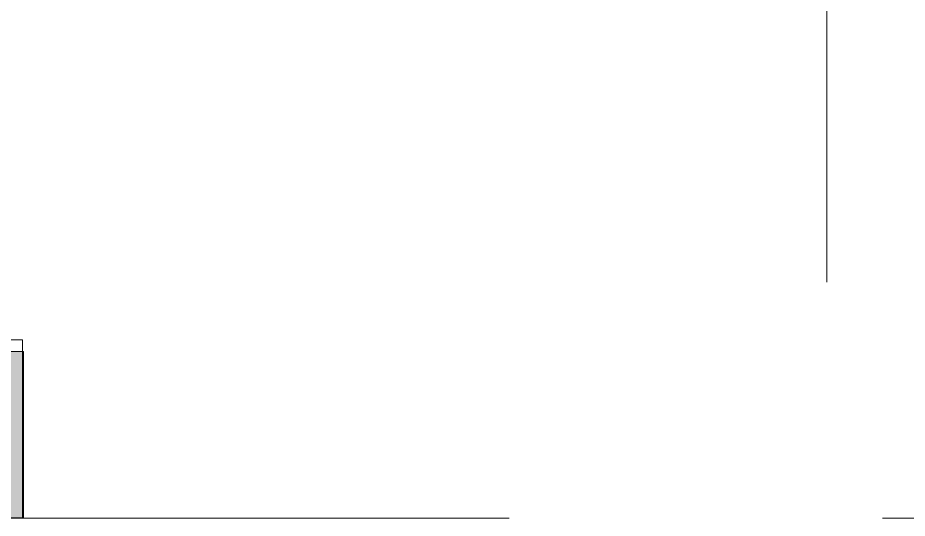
# Model space of a CAD drawing. Header units: millimetres. Extents: x 48966 to 155647, y -43515 to 26217.
# Drawn here: x 104469 to 106737, y -31383 to -30106 of the extents above; entities that cross this region are included whole.
import ezdxf

# ---------------------------------------------------------------- set-up
doc = ezdxf.new("R2010")
doc.units = ezdxf.units.MM
doc.linetypes.add('Осевые', pattern=[6350, 1270, -952.5, 3175, -952.5])
for name, color, linetype, lineweight in [('Двери', 7, 'Continuous', 9), ('Каркас_Импост', 7, 'Continuous', 9), ('Общие ребра', 7, 'Continuous', 9), ('Оси-2', 7, 'Осевые', 9), ('Панель', 7, 'Continuous', 9), ('Перекрытия', 7, 'Continuous', 9), ('Стены-1', 7, 'Continuous', 18), ('Штриховка разреза-1', 7, 'Continuous', 9)]:
    doc.layers.add(name, color=color, linetype=linetype, lineweight=lineweight)

# ---------------------------------------------------------------- blocks, each defined once
blk = doc.blocks.new('Дверь - Однопольная - ДВ14_21х10-6804472-План 5-го этажа на отм_ _12_600')
at = {"layer": 'Двери'}
for p, q in [((-439, 1108), (-479, 1108)), ((-479, 1108), (-479, 150)), ((-439, 150), (-439, 1108)), ((-479, 150), (-439, 150))]:
    blk.add_line(p, q, dxfattribs=at)
blk.add_arc((-479, 150), 958, 360, 90, dxfattribs=at)
at = {"layer": 'Каркас_Импост'}
for p, q in [((-480, 150), (-500, 150)), ((-500, 150), (-500, -150)), ((-480, 110), (-480, 150)), ((500, 150), (480, 150)), ((480, 150), (480, 110)), ((500, -150), (500, 150)), ((-470, 110), (-480, 110)), ((-470, -150), (-470, 110)), ((480, 110), (470, 110)), ((470, 110), (470, -150)), ((-500, -150), (-470, -150)), ((470, -150), (500, -150))]:
    blk.add_line(p, q, dxfattribs=at)
at = {"layer": 'Панель'}
for p, q in [((-479, 1108), (-439, 1108)), ((-479, 150), (-479, 1108)), ((-439, 1108), (-439, 150)), ((-439, 150), (-479, 150))]:
    blk.add_line(p, q, dxfattribs=at)

msp = doc.modelspace()

# ---------------------------------------------------------------- hatches: boundary and pattern name
at = {"layer": 'Штриховка разреза-1'}
h = msp.add_hatch(dxfattribs=at)
h.set_pattern_fill('FP_2', color=256, style=0, pattern_type=2)
h.set_pattern_definition([(45, (0, 0), (-424.264, 424.264), [600, -100, 20, -100]), (45, (0, 424), (-424.264, 424.264), [])])
h.paths.add_polyline_path([(104181.6, -31381.9), (104481.6, -31381.9), (104481.6, -30957.9), (104181.6, -30957.9), (104181.6, -31380.9)], flags=0)
h.paths.add_polyline_path([(104181.6, -29957.9), (104481.6, -29957.9), (104481.6, -21232.9), (104181.6, -21232.9), (104181.6, -29890.4)], flags=0)
h.paths.add_polyline_path([(104181.6, -19732.9), (104481.6, -19732.9), (104481.6, 9367.1), (104181.6, 9367.1), (104181.6, -18952.3)], flags=0)
h.paths.add_polyline_path([(104181.6, 10867.1), (104481.6, 10867.1), (104481.6, 23867.1), (104181.6, 23867.1), (104181.6, 11567.1)], flags=0)

# ---------------------------------------------------------------- linework, layer by layer
at = {"layer": 'Общие ребра'}
for p, q in [((104481.6, -31381.9), (104481.6, -30957.9)), ((104481.6, -30957.9), (104481.6, -31381.9))]:
    msp.add_line(p, q, dxfattribs=at)
at = {"layer": 'Оси-2'}
for p, q in [((106531.6, 25417.1), (106531.6, -41737.8)), ((150171.6, -31382.9), (50565.6, -31382.9))]:
    msp.add_line(p, q, dxfattribs=at)
at = {"layer": 'Перекрытия'}
for p, q in [((104181.6, -30957.9), (104481.6, -30957.9)), ((104481.6, -30957.9), (104481.6, -31382.9))]:
    msp.add_line(p, q, dxfattribs=at)
at = {"layer": 'Стены-1'}
for p, q in [((104481.6, -30957.9), (104181.6, -30957.9)), ((104483.6, -30957.9), (104481.6, -30957.9)), ((104483.6, -31380.9), (104483.6, -30957.9)), ((104181.6, -31381.9), (104481.6, -31381.9)), ((104481.6, -31381.9), (104481.6, -31382.9)), ((104481.6, -31382.9), (104483.6, -31382.9))]:
    msp.add_line(p, q, dxfattribs=at)

# ---------------------------------------------------------------- block references
at = {"layer": 'Двери', "rotation": 89.99999999999991}
msp.add_blockref('Дверь - Однопольная - ДВ14_21х10-6804472-План 5-го этажа на отм_ _12_600', (104331.6, -30457.9), dxfattribs=at)

doc.saveas('drawing.dxf')
